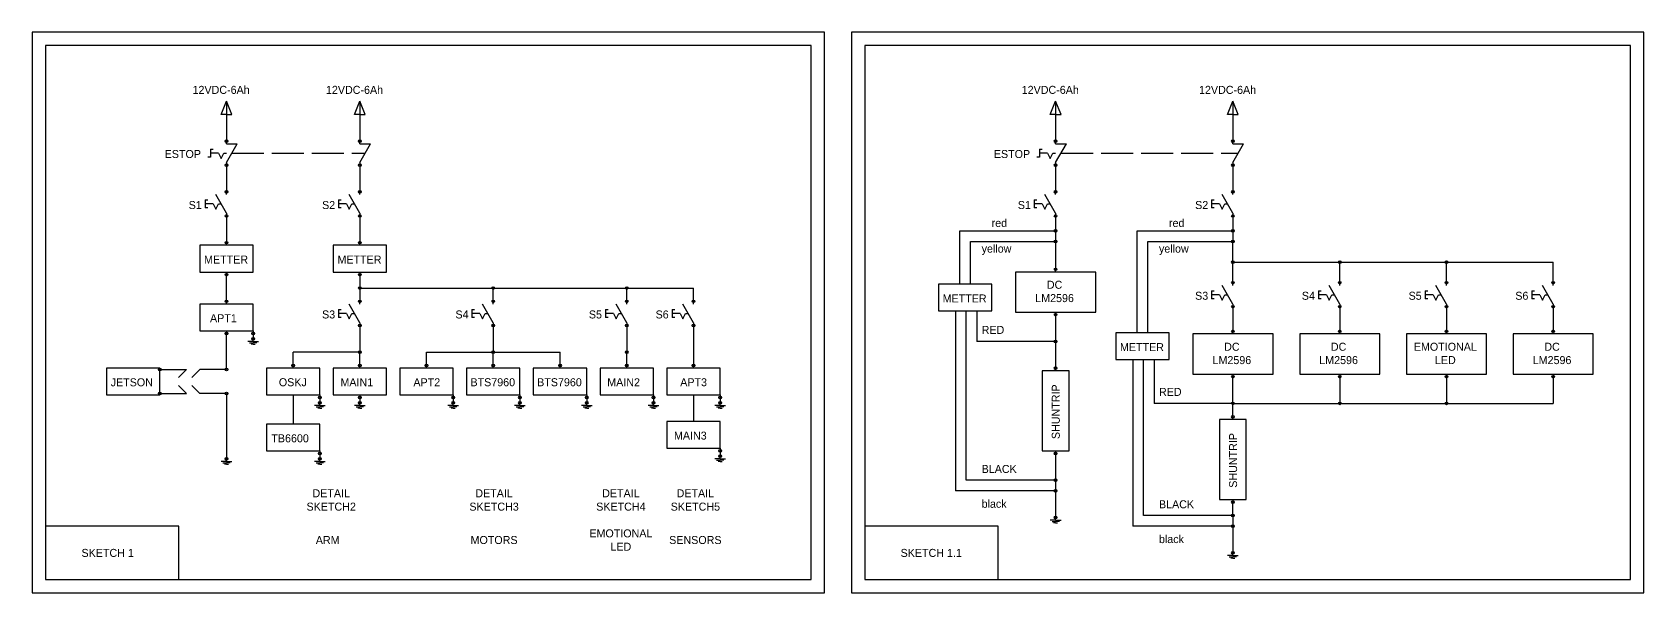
# Model space of a CAD drawing. Header units: inches. Extents: x 0 to 604, y -880 to 210.
# Drawn here: x 0 to 604, y 0 to 210 of the extents above; entities that cross this region are included whole.
import ezdxf

# ---------------------------------------------------------------- set-up
doc = ezdxf.new("R2010")
doc.units = ezdxf.units.IN
doc.header["$MEASUREMENT"] = 0
doc.linetypes.add('ACAD_ISO02W100', pattern=[15, 12, -3])

msp = doc.modelspace()

# ---------------------------------------------------------------- hatches: boundary and pattern name
h = msp.add_hatch(color=256)
h.paths.add_polyline_path([(383.58, 136.08, 0.414214), (383.08, 135.58, 0.414214), (383.58, 135.08)])
h.paths.add_polyline_path([(383.58, 136.08), (383.58, 135.58), (384.08, 135.58, 0.414214)])
h.paths.add_polyline_path([(384.08, 135.58), (383.58, 135.58), (383.58, 135.08, 0.414214)])
h = msp.add_hatch(color=256)
h.paths.add_polyline_path([(450.04, 136.08, 0.414214), (449.54, 135.58, 0.414214), (450.04, 135.08)])
h.paths.add_polyline_path([(450.04, 136.08), (450.04, 135.58), (450.54, 135.58, 0.414214)])
h.paths.add_polyline_path([(450.54, 135.58), (450.04, 135.58), (450.04, 135.08, 0.414214)])
h = msp.add_hatch(color=256)
h.paths.add_polyline_path([(383.58, 132.08, 0.414214), (383.08, 131.58, 0.414214), (383.58, 131.08)])
h.paths.add_polyline_path([(383.58, 132.08), (383.58, 131.58), (384.08, 131.58, 0.414214)])
h.paths.add_polyline_path([(384.08, 131.58), (383.58, 131.58), (383.58, 131.08, 0.414214)])
h = msp.add_hatch(color=256)
h.paths.add_polyline_path([(450.04, 132.08, 0.414214), (449.54, 131.58, 0.414214), (450.04, 131.08)])
h.paths.add_polyline_path([(450.04, 132.08), (450.04, 131.58), (450.54, 131.58, 0.414214)])
h.paths.add_polyline_path([(450.54, 131.58), (450.04, 131.58), (450.04, 131.08, 0.414214)])
h = msp.add_hatch(color=256)
h.paths.add_polyline_path([(450.04, 124.38, 0.414214), (449.54, 123.88, 0.414214), (450.04, 123.38)])
h.paths.add_polyline_path([(450.04, 124.38), (450.04, 123.88), (450.54, 123.88, 0.414214)])
h.paths.add_polyline_path([(450.54, 123.88), (450.04, 123.88), (450.04, 123.38, 0.414214)])
h = msp.add_hatch(color=256)
h.paths.add_polyline_path([(490.04, 124.38, 0.414214), (489.54, 123.88, 0.414214), (490.04, 123.38)])
h.paths.add_polyline_path([(490.04, 124.38), (490.04, 123.88), (490.54, 123.88, 0.414214)])
h.paths.add_polyline_path([(490.54, 123.88), (490.04, 123.88), (490.04, 123.38, 0.414214)])
h = msp.add_hatch(color=256)
h.paths.add_polyline_path([(530.04, 124.38, 0.414214), (529.54, 123.88, 0.414214), (530.04, 123.38)])
h.paths.add_polyline_path([(530.04, 124.38), (530.04, 123.88), (530.54, 123.88, 0.414214)])
h.paths.add_polyline_path([(530.54, 123.88), (530.04, 123.88), (530.04, 123.38, 0.414214)])
h = msp.add_hatch(color=256)
h.paths.add_polyline_path([(122.81, 114.67, 0.414214), (122.31, 114.17, 0.414214), (122.81, 113.67)])
h.paths.add_polyline_path([(122.81, 114.67), (122.81, 114.17), (123.31, 114.17, 0.414214)])
h.paths.add_polyline_path([(123.31, 114.17), (122.81, 114.17), (122.81, 113.67, 0.414214)])
h = msp.add_hatch(color=256)
h.paths.add_polyline_path([(172.81, 114.67, 0.414214), (172.31, 114.17, 0.414214), (172.81, 113.67)])
h.paths.add_polyline_path([(172.81, 114.67), (172.81, 114.17), (173.31, 114.17, 0.414214)])
h.paths.add_polyline_path([(173.31, 114.17), (172.81, 114.17), (172.81, 113.67, 0.414214)])
h = msp.add_hatch(color=256)
h.paths.add_polyline_path([(222.81, 114.67, 0.414214), (222.31, 114.17, 0.414214), (222.81, 113.67)])
h.paths.add_polyline_path([(222.81, 114.67), (222.81, 114.17), (223.31, 114.17, 0.414214)])
h.paths.add_polyline_path([(223.31, 114.17), (222.81, 114.17), (222.81, 113.67, 0.414214)])
h = msp.add_hatch(color=256)
h.paths.add_polyline_path([(122.81, 90.67, 0.414214), (122.31, 90.17, 0.414214), (122.81, 89.67)])
h.paths.add_polyline_path([(122.81, 90.67), (122.81, 90.17), (123.31, 90.17, 0.414214)])
h.paths.add_polyline_path([(123.31, 90.17), (122.81, 90.17), (122.81, 89.67, 0.414214)])
h = msp.add_hatch(color=256)
h.paths.add_polyline_path([(172.81, 90.67, 0.414214), (172.31, 90.17, 0.414214), (172.81, 89.67)])
h.paths.add_polyline_path([(172.81, 90.67), (172.81, 90.17), (173.31, 90.17, 0.414214)])
h.paths.add_polyline_path([(173.31, 90.17), (172.81, 90.17), (172.81, 89.67, 0.414214)])
h = msp.add_hatch(color=256)
h.paths.add_polyline_path([(222.81, 90.67, 0.414214), (222.31, 90.17, 0.414214), (222.81, 89.67)])
h.paths.add_polyline_path([(222.81, 90.67), (222.81, 90.17), (223.31, 90.17, 0.414214)])
h.paths.add_polyline_path([(223.31, 90.17), (222.81, 90.17), (222.81, 89.67, 0.414214)])
h = msp.add_hatch(color=256)
h.paths.add_polyline_path([(383.58, 94.67, 0.414214), (383.08, 94.17, 0.414214), (383.58, 93.67)])
h.paths.add_polyline_path([(383.58, 94.67), (383.58, 94.17), (384.08, 94.17, 0.414214)])
h.paths.add_polyline_path([(384.08, 94.17), (383.58, 94.17), (383.58, 93.67, 0.414214)])
h = msp.add_hatch(color=256)
h.paths.add_polyline_path([(490.04, 71.45, 0.414214), (489.54, 70.95, 0.414214), (490.04, 70.45)])
h.paths.add_polyline_path([(490.04, 71.45), (490.04, 70.95), (490.54, 70.95, 0.414214)])
h.paths.add_polyline_path([(490.54, 70.95), (490.04, 70.95), (490.04, 70.45, 0.414214)])
h = msp.add_hatch(color=256)
h.paths.add_polyline_path([(530.04, 71.45, 0.414214), (529.54, 70.95, 0.414214), (530.04, 70.45)])
h.paths.add_polyline_path([(530.04, 71.45), (530.04, 70.95), (530.54, 70.95, 0.414214)])
h.paths.add_polyline_path([(530.54, 70.95), (530.04, 70.95), (530.04, 70.45, 0.414214)])
h = msp.add_hatch(color=256)
h.paths.add_polyline_path([(383.58, 42.67, 0.414214), (383.08, 42.17, 0.414214), (383.58, 41.67)])
h.paths.add_polyline_path([(383.58, 42.67), (383.58, 42.17), (384.08, 42.17, 0.414214)])
h.paths.add_polyline_path([(384.08, 42.17), (383.58, 42.17), (383.58, 41.67, 0.414214)])
h = msp.add_hatch(color=256)
h.paths.add_polyline_path([(383.58, 38.67, 0.414214), (383.08, 38.17, 0.414214), (383.58, 37.67)])
h.paths.add_polyline_path([(383.58, 38.67), (383.58, 38.17), (384.08, 38.17, 0.414214)])
h.paths.add_polyline_path([(384.08, 38.17), (383.58, 38.17), (383.58, 37.67, 0.414214)])
h = msp.add_hatch(color=256)
h.paths.add_polyline_path([(450.04, 29.45, 0.414214), (449.54, 28.95, 0.414214), (450.04, 28.45)])
h.paths.add_polyline_path([(450.04, 29.45), (450.04, 28.95), (450.54, 28.95, 0.414214)])
h.paths.add_polyline_path([(450.54, 28.95), (450.04, 28.95), (450.04, 28.45, 0.414214)])
h = msp.add_hatch(color=256)
h.paths.add_polyline_path([(450.04, 25.45, 0.414214), (449.54, 24.95, 0.414214), (450.04, 24.45)])
h.paths.add_polyline_path([(450.04, 25.45), (450.04, 24.95), (450.54, 24.95, 0.414214)])
h.paths.add_polyline_path([(450.54, 24.95), (450.04, 24.95), (450.04, 24.45, 0.414214)])

# ---------------------------------------------------------------- linework, layer by layer
for p, q in [((70.81, 179.17), (72.81, 184.17)), ((72.81, 184.17), (72.81, 179.17)), ((74.81, 179.17), (72.81, 184.17)), ((120.81, 179.17), (122.81, 184.17)), ((122.81, 184.17), (122.81, 179.17)), ((124.81, 179.17), (122.81, 184.17)), ((381.58, 179.17), (383.58, 184.17)), ((383.58, 184.17), (383.58, 179.17)), ((385.58, 179.17), (383.58, 184.17)), ((448.04, 179.17), (450.04, 184.17)), ((450.04, 184.17), (450.04, 179.17)), ((452.04, 179.17), (450.04, 184.17)), ((72.81, 179.17), (70.81, 179.17)), ((72.81, 179.17), (74.81, 179.17)), ((72.81, 179.17), (72.81, 169.17)), ((122.81, 179.17), (120.81, 179.17)), ((122.81, 179.17), (124.81, 179.17)), ((122.81, 179.17), (122.81, 169.17)), ((383.58, 179.17), (381.58, 179.17)), ((383.58, 179.17), (385.58, 179.17)), ((383.58, 179.17), (383.58, 169.17)), ((450.04, 179.17), (448.04, 179.17)), ((450.04, 179.17), (452.04, 179.17)), ((450.04, 179.17), (450.04, 169.17)), ((72.81, 168.17), (72.81, 169.17)), ((122.81, 168.17), (122.81, 169.17)), ((383.58, 168.17), (383.58, 169.17)), ((450.04, 168.17), (450.04, 169.17)), ((66.81, 163.17), (65.81, 163.17)), ((66.81, 166.17), (66.81, 163.17)), ((66.81, 166.17), (67.81, 166.17)), ((69.81, 164.67), (66.81, 164.67)), ((69.81, 164.67), (70.81, 162.67)), ((70.81, 162.67), (71.81, 164.67)), ((71.81, 164.67), (72.81, 164.67)), ((72.81, 168.17), (76.81, 168.17)), ((72.81, 161.17), (76.81, 168.17)), ((122.81, 168.17), (126.81, 168.17)), ((122.81, 161.17), (126.81, 168.17)), ((377.58, 163.17), (376.58, 163.17)), ((377.58, 166.17), (377.58, 163.17)), ((377.58, 166.17), (378.58, 166.17)), ((380.58, 164.67), (377.58, 164.67)), ((380.58, 164.67), (381.58, 162.67)), ((381.58, 162.67), (382.58, 164.67)), ((382.58, 164.67), (383.58, 164.67)), ((383.58, 168.17), (387.58, 168.17)), ((383.58, 161.17), (387.58, 168.17)), ((450.04, 168.17), (454.04, 168.17)), ((450.04, 161.17), (454.04, 168.17)), ((72.81, 161.17), (72.81, 160.17)), ((72.81, 160.17), (72.81, 150.17)), ((122.81, 161.17), (122.81, 160.17)), ((122.81, 160.17), (122.81, 150.17)), ((383.58, 161.17), (383.58, 160.17)), ((383.58, 160.17), (383.58, 150.17)), ((450.04, 161.17), (450.04, 160.17)), ((450.04, 160.17), (450.04, 150.17)), ((64.81, 147.17), (64.81, 144.17)), ((64.81, 147.17), (65.81, 147.17)), ((67.81, 145.67), (64.81, 145.67)), ((67.81, 145.67), (68.81, 143.67)), ((72.81, 142.17), (68.81, 149.17)), ((68.81, 143.67), (69.81, 145.67)), ((69.81, 145.67), (70.81, 145.67)), ((72.81, 149.17), (72.81, 150.17)), ((114.81, 147.17), (114.81, 144.17)), ((114.81, 147.17), (115.81, 147.17)), ((117.81, 145.67), (114.81, 145.67)), ((117.81, 145.67), (118.81, 143.67)), ((122.81, 142.17), (118.81, 149.17)), ((118.81, 143.67), (119.81, 145.67)), ((119.81, 145.67), (120.81, 145.67)), ((122.81, 149.17), (122.81, 150.17)), ((375.58, 147.17), (375.58, 144.17)), ((375.58, 147.17), (376.58, 147.17)), ((378.58, 145.67), (375.58, 145.67)), ((378.58, 145.67), (379.58, 143.67)), ((383.58, 142.17), (379.58, 149.17)), ((379.58, 143.67), (380.58, 145.67)), ((380.58, 145.67), (381.58, 145.67)), ((383.58, 149.17), (383.58, 150.17)), ((442.04, 147.17), (442.04, 144.17)), ((442.04, 147.17), (443.04, 147.17)), ((445.04, 145.67), (442.04, 145.67)), ((445.04, 145.67), (446.04, 143.67)), ((450.04, 142.17), (446.04, 149.17)), ((446.04, 143.67), (447.04, 145.67)), ((447.04, 145.67), (448.04, 145.67)), ((450.04, 149.17), (450.04, 150.17)), ((65.81, 144.17), (64.81, 144.17)), ((72.81, 142.17), (72.81, 141.17)), ((72.81, 141.17), (72.81, 131.17)), ((115.81, 144.17), (114.81, 144.17)), ((122.81, 142.17), (122.81, 141.17)), ((122.81, 141.17), (122.81, 131.17)), ((376.58, 144.17), (375.58, 144.17)), ((383.58, 142.17), (383.58, 141.17)), ((383.58, 141.17), (383.58, 121.17)), ((443.04, 144.17), (442.04, 144.17)), ((450.04, 142.17), (450.04, 141.17)), ((450.04, 141.17), (450.04, 131.08)), ((347.64, 135.58), (384.08, 135.58)), ((347.64, 115.58), (347.64, 135.58)), ((414.09, 97.35), (414.09, 135.58)), ((414.09, 135.58), (450.54, 135.58)), ((72.81, 130.17), (72.81, 131.17)), ((122.81, 130.17), (122.81, 131.17)), ((351.64, 131.58), (384.08, 131.58)), ((351.64, 115.58), (351.64, 131.58)), ((418.09, 97.35), (418.09, 131.58)), ((418.09, 131.58), (450.54, 131.58)), ((450.04, 116.17), (450.04, 131.58)), ((383.58, 120.17), (383.58, 121.17)), ((450.04, 123.88), (570.04, 123.88)), ((490.04, 116.17), (490.04, 123.88)), ((530.04, 116.17), (530.04, 123.88)), ((570.04, 116.17), (570.04, 123.88)), ((72.81, 120.17), (72.81, 119.17)), ((72.81, 109.17), (72.81, 119.17)), ((122.81, 120.17), (122.81, 119.17)), ((122.81, 119.17), (122.81, 109.17)), ((351.64, 115.58), (347.64, 115.58)), ((450.04, 108.17), (446.04, 115.17)), ((450.04, 115.17), (450.04, 116.17)), ((490.04, 108.17), (486.04, 115.17)), ((490.04, 115.17), (490.04, 116.17)), ((530.04, 108.17), (526.04, 115.17)), ((530.04, 115.17), (530.04, 116.17)), ((570.04, 108.17), (566.04, 115.17)), ((570.04, 115.17), (570.04, 116.17)), ((72.81, 108.17), (72.81, 109.17)), ((122.81, 114.17), (247.81, 114.17)), ((122.81, 108.17), (122.81, 109.17)), ((172.81, 109.17), (172.81, 114.17)), ((172.81, 108.17), (172.81, 109.17)), ((222.81, 109.17), (222.81, 114.17)), ((222.81, 108.17), (222.81, 109.17)), ((247.81, 109.17), (247.81, 114.17)), ((247.81, 108.17), (247.81, 109.17)), ((442.04, 113.17), (442.04, 110.17)), ((442.04, 113.17), (443.04, 113.17)), ((445.04, 111.67), (442.04, 111.67)), ((443.04, 110.17), (442.04, 110.17)), ((445.04, 111.67), (446.04, 109.67)), ((446.04, 109.67), (447.04, 111.67)), ((447.04, 111.67), (448.04, 111.67)), ((482.04, 113.17), (482.04, 110.17)), ((482.04, 113.17), (483.04, 113.17)), ((485.04, 111.67), (482.04, 111.67)), ((483.04, 110.17), (482.04, 110.17)), ((485.04, 111.67), (486.04, 109.67)), ((486.04, 109.67), (487.04, 111.67)), ((487.04, 111.67), (488.04, 111.67)), ((522.04, 113.17), (522.04, 110.17)), ((522.04, 113.17), (523.04, 113.17)), ((525.04, 111.67), (522.04, 111.67)), ((523.04, 110.17), (522.04, 110.17)), ((525.04, 111.67), (526.04, 109.67)), ((526.04, 109.67), (527.04, 111.67)), ((527.04, 111.67), (528.04, 111.67)), ((562.04, 113.17), (562.04, 110.17)), ((562.04, 113.17), (563.04, 113.17)), ((565.04, 111.67), (562.04, 111.67)), ((563.04, 110.17), (562.04, 110.17)), ((565.04, 111.67), (566.04, 109.67)), ((566.04, 109.67), (567.04, 111.67)), ((567.04, 111.67), (568.04, 111.67)), ((114.81, 106.17), (114.81, 103.17)), ((114.81, 106.17), (115.81, 106.17)), ((117.81, 104.67), (114.81, 104.67)), ((115.81, 103.17), (114.81, 103.17)), ((117.81, 104.67), (118.81, 102.67)), ((122.81, 101.17), (118.81, 108.17)), ((118.81, 102.67), (119.81, 104.67)), ((119.81, 104.67), (120.81, 104.67)), ((164.81, 106.17), (164.81, 103.17)), ((164.81, 106.17), (165.81, 106.17)), ((167.81, 104.67), (164.81, 104.67)), ((165.81, 103.17), (164.81, 103.17)), ((167.81, 104.67), (168.81, 102.67)), ((172.81, 101.17), (168.81, 108.17)), ((168.81, 102.67), (169.81, 104.67)), ((169.81, 104.67), (170.81, 104.67)), ((214.81, 106.17), (214.81, 103.17)), ((214.81, 106.17), (215.81, 106.17)), ((217.81, 104.67), (214.81, 104.67)), ((215.81, 103.17), (214.81, 103.17)), ((217.81, 104.67), (218.81, 102.67)), ((222.81, 101.17), (218.81, 108.17)), ((218.81, 102.67), (219.81, 104.67)), ((219.81, 104.67), (220.81, 104.67)), ((239.81, 106.17), (239.81, 103.17)), ((239.81, 106.17), (240.81, 106.17)), ((242.81, 104.67), (239.81, 104.67)), ((240.81, 103.17), (239.81, 103.17)), ((242.81, 104.67), (243.81, 102.67)), ((247.81, 101.17), (243.81, 108.17)), ((243.81, 102.67), (244.81, 104.67)), ((244.81, 104.67), (245.81, 104.67)), ((345.99, 105.58), (345.99, 38.17)), ((349.99, 42.17), (349.99, 105.58)), ((353.99, 105.58), (353.99, 94.17)), ((368.58, 105.17), (398.58, 105.17)), ((383.58, 105.17), (383.58, 104.17)), ((383.58, 104.17), (383.58, 84.17)), ((450.04, 108.17), (450.04, 107.17)), ((450.04, 107.17), (450.04, 97.95)), ((490.04, 108.17), (490.04, 107.17)), ((490.04, 107.17), (490.04, 97.95)), ((530.04, 108.17), (530.04, 107.17)), ((530.04, 107.17), (530.04, 97.95)), ((570.04, 108.17), (570.04, 107.17)), ((570.04, 107.17), (570.04, 97.95)), ((72.81, 98.17), (72.81, 97.17)), ((72.81, 83.67), (72.81, 97.17)), ((82.81, 98.17), (82.81, 97.17)), ((82.81, 97.17), (82.81, 95.17)), ((122.81, 101.17), (122.81, 100.17)), ((122.81, 100.17), (122.81, 90.17)), ((172.81, 101.17), (172.81, 100.17)), ((172.81, 100.17), (172.81, 90.17)), ((222.81, 101.17), (222.81, 100.17)), ((222.81, 100.17), (222.81, 90.17)), ((247.81, 101.17), (247.81, 100.17)), ((247.81, 100.17), (247.81, 85.17)), ((418.09, 97.35), (414.09, 97.35)), ((450.04, 96.95), (450.04, 97.95)), ((490.04, 96.95), (490.04, 97.95)), ((530.04, 96.95), (530.04, 97.95)), ((570.04, 96.95), (570.04, 97.95)), ((82.81, 94.17), (80.81, 94.17)), ((81.44, 93.67), (82.81, 93.67)), ((82.81, 93.17), (82.06, 93.17)), ((82.81, 94.17), (82.81, 95.17)), ((82.81, 94.17), (84.81, 94.17)), ((84.19, 93.67), (82.81, 93.67)), ((82.81, 93.17), (83.56, 93.17)), ((383.58, 94.17), (353.99, 94.17)), ((97.81, 85.17), (97.81, 90.17)), ((122.81, 90.17), (97.81, 90.17)), ((97.81, 84.17), (97.81, 85.17)), ((122.81, 85.17), (122.81, 90.17)), ((122.81, 84.17), (122.81, 85.17)), ((147.81, 85.17), (147.81, 90.17)), ((147.81, 90.17), (197.81, 90.17)), ((147.81, 84.17), (147.81, 85.17)), ((172.81, 85.17), (172.81, 90.17)), ((172.81, 84.17), (172.81, 85.17)), ((197.81, 85.17), (197.81, 90.17)), ((197.81, 84.17), (197.81, 85.17)), ((222.81, 85.17), (222.81, 90.17)), ((222.81, 84.17), (222.81, 85.17)), ((247.81, 84.17), (247.81, 85.17)), ((412.45, 87.35), (412.45, 24.95)), ((416.45, 28.95), (416.45, 87.35)), ((420.45, 87.35), (420.45, 70.95)), ((47.81, 83.67), (57.81, 83.67)), ((54.81, 80.67), (57.81, 83.67)), ((59.81, 80.67), (62.81, 83.67)), ((72.81, 83.67), (62.81, 83.67)), ((383.58, 83.17), (383.58, 84.17)), ((435.04, 81.95), (465.04, 81.95)), ((450.04, 81.95), (450.04, 80.95)), ((450.04, 65.95), (450.04, 80.95)), ((475.04, 81.95), (505.04, 81.95)), ((490.04, 81.95), (490.04, 80.95)), ((490.04, 80.95), (490.04, 70.95)), ((515.04, 81.95), (545.04, 81.95)), ((530.04, 81.95), (530.04, 80.95)), ((530.04, 80.95), (530.04, 70.95)), ((555.04, 81.95), (585.04, 81.95)), ((570.04, 81.95), (570.04, 80.95)), ((570.04, 80.95), (570.04, 70.95)), ((47.81, 74.67), (57.81, 74.67)), ((54.81, 77.67), (57.81, 74.67)), ((59.81, 77.67), (62.81, 74.67)), ((72.81, 74.67), (62.81, 74.67)), ((72.81, 74.67), (72.81, 50.17)), ((97.81, 74.17), (97.81, 63.17)), ((107.81, 74.17), (107.81, 73.17)), ((107.81, 73.17), (107.81, 71.17)), ((122.81, 74.17), (122.81, 73.17)), ((122.81, 73.17), (122.81, 71.17)), ((157.81, 74.17), (157.81, 73.17)), ((157.81, 73.17), (157.81, 71.17)), ((182.81, 74.17), (182.81, 73.17)), ((182.81, 73.17), (182.81, 71.17)), ((207.81, 74.17), (207.81, 73.17)), ((207.81, 73.17), (207.81, 71.17)), ((232.81, 74.17), (232.81, 73.17)), ((232.81, 73.17), (232.81, 71.17)), ((247.81, 74.17), (247.81, 64.17)), ((257.81, 74.17), (257.81, 73.17)), ((257.81, 73.17), (257.81, 71.17)), ((107.81, 70.17), (105.81, 70.17)), ((106.44, 69.67), (107.81, 69.67)), ((107.81, 69.17), (107.06, 69.17)), ((107.81, 70.17), (107.81, 71.17)), ((107.81, 70.17), (109.81, 70.17)), ((109.19, 69.67), (107.81, 69.67)), ((107.81, 69.17), (108.56, 69.17)), ((122.81, 70.17), (120.81, 70.17)), ((121.44, 69.67), (122.81, 69.67)), ((122.81, 69.17), (122.06, 69.17)), ((122.81, 70.17), (122.81, 71.17)), ((122.81, 70.17), (124.81, 70.17)), ((124.19, 69.67), (122.81, 69.67)), ((122.81, 69.17), (123.56, 69.17)), ((157.81, 70.17), (155.81, 70.17)), ((156.44, 69.67), (157.81, 69.67)), ((157.81, 69.17), (157.06, 69.17)), ((157.81, 70.17), (157.81, 71.17)), ((157.81, 70.17), (159.81, 70.17)), ((159.19, 69.67), (157.81, 69.67)), ((157.81, 69.17), (158.56, 69.17)), ((182.81, 70.17), (180.81, 70.17)), ((181.44, 69.67), (182.81, 69.67)), ((182.81, 69.17), (182.06, 69.17)), ((182.81, 70.17), (182.81, 71.17)), ((182.81, 70.17), (184.81, 70.17)), ((184.19, 69.67), (182.81, 69.67)), ((182.81, 69.17), (183.56, 69.17)), ((207.81, 70.17), (205.81, 70.17)), ((206.44, 69.67), (207.81, 69.67)), ((207.81, 69.17), (207.06, 69.17)), ((207.81, 70.17), (207.81, 71.17)), ((207.81, 70.17), (209.81, 70.17)), ((209.19, 69.67), (207.81, 69.67)), ((207.81, 69.17), (208.56, 69.17)), ((232.81, 70.17), (230.81, 70.17)), ((231.44, 69.67), (232.81, 69.67)), ((232.81, 69.17), (232.06, 69.17)), ((232.81, 70.17), (232.81, 71.17)), ((232.81, 70.17), (234.81, 70.17)), ((234.19, 69.67), (232.81, 69.67)), ((232.81, 69.17), (233.56, 69.17)), ((257.81, 70.17), (255.81, 70.17)), ((256.44, 69.67), (257.81, 69.67)), ((257.81, 69.17), (257.06, 69.17)), ((257.81, 70.17), (257.81, 71.17)), ((257.81, 70.17), (259.81, 70.17)), ((259.19, 69.67), (257.81, 69.67)), ((257.81, 69.17), (258.56, 69.17)), ((450.04, 70.95), (420.45, 70.95)), ((450.04, 70.95), (570.04, 70.95)), ((450.04, 64.95), (450.04, 65.95)), ((72.81, 49.17), (70.81, 49.17)), ((71.44, 48.67), (72.81, 48.67)), ((72.81, 49.17), (72.81, 50.17)), ((72.81, 49.17), (74.81, 49.17)), ((74.19, 48.67), (72.81, 48.67)), ((107.81, 49.17), (105.81, 49.17)), ((106.44, 48.67), (107.81, 48.67)), ((107.81, 53.17), (107.81, 52.17)), ((107.81, 52.17), (107.81, 50.17)), ((107.81, 49.17), (107.81, 50.17)), ((107.81, 49.17), (109.81, 49.17)), ((109.19, 48.67), (107.81, 48.67)), ((257.81, 50.17), (255.81, 50.17)), ((256.44, 49.67), (257.81, 49.67)), ((257.81, 49.17), (257.06, 49.17)), ((257.81, 54.17), (257.81, 53.17)), ((257.81, 53.17), (257.81, 51.17)), ((257.81, 50.17), (257.81, 51.17)), ((257.81, 50.17), (259.81, 50.17)), ((259.19, 49.67), (257.81, 49.67)), ((257.81, 49.17), (258.56, 49.17)), ((383.58, 53.17), (383.58, 52.17)), ((383.58, 52.17), (383.58, 42.17)), ((72.81, 48.17), (72.06, 48.17)), ((72.81, 48.17), (73.56, 48.17)), ((107.81, 48.17), (107.06, 48.17)), ((107.81, 48.17), (108.56, 48.17)), ((383.58, 38.17), (345.99, 38.17)), ((383.58, 42.17), (349.99, 42.17)), ((383.58, 42.17), (383.58, 28.17)), ((450.04, 34.95), (450.04, 33.95)), ((450.04, 28.95), (450.04, 33.95)), ((383.58, 27.17), (381.58, 27.17)), ((382.21, 26.67), (383.58, 26.67)), ((383.58, 26.17), (382.83, 26.17)), ((383.58, 27.17), (383.58, 28.17)), ((383.58, 27.17), (385.58, 27.17)), ((384.96, 26.67), (383.58, 26.67)), ((383.58, 26.17), (384.33, 26.17)), ((450.04, 24.95), (412.45, 24.95)), ((450.04, 28.95), (416.45, 28.95)), ((450.04, 28.95), (450.04, 14.95)), ((450.04, 13.95), (448.04, 13.95)), ((448.66, 13.45), (450.04, 13.45)), ((450.04, 12.95), (449.29, 12.95)), ((450.04, 13.95), (450.04, 14.95)), ((450.04, 13.95), (452.04, 13.95)), ((451.41, 13.45), (450.04, 13.45)), ((450.04, 12.95), (450.79, 12.95))]:
    msp.add_line(p, q)
at = {"linetype": 'ACAD_ISO02W100'}
for p, q in [((74.81, 164.67), (124.81, 164.67)), ((385.58, 164.67), (452.04, 164.67))]:
    msp.add_line(p, q, dxfattribs=at)
for points in [[(0, 0), (297, 0), (297, 210), (0, 210)], [(307, 0), (604, 0), (604, 210), (307, 210)], [(5, 5), (292, 5), (292, 205), (5, 205)], [(312, 5), (599, 5), (599, 205), (312, 205)], [(62.81, 120.17), (82.81, 120.17), (82.81, 130.17), (62.81, 130.17)], [(112.81, 120.17), (132.81, 120.17), (132.81, 130.17), (112.81, 130.17)], [(339.64, 105.58), (359.64, 105.58), (359.64, 115.58), (339.64, 115.58)], [(62.81, 98.17), (82.81, 98.17), (82.81, 108.17), (62.81, 108.17)], [(406.09, 87.35), (426.09, 87.35), (426.09, 97.35), (406.09, 97.35)], [(27.81, 74.17), (47.81, 74.17), (47.81, 84.17), (27.81, 84.17)], [(87.81, 74.17), (107.81, 74.17), (107.81, 84.17), (87.81, 84.17)], [(112.81, 74.17), (132.81, 74.17), (132.81, 84.17), (112.81, 84.17)], [(137.81, 74.17), (157.81, 74.17), (157.81, 84.17), (137.81, 84.17)], [(162.81, 74.17), (182.81, 74.17), (182.81, 84.17), (162.81, 84.17)], [(187.81, 74.17), (207.81, 74.17), (207.81, 84.17), (187.81, 84.17)], [(212.81, 74.17), (232.81, 74.17), (232.81, 84.17), (212.81, 84.17)], [(237.81, 74.17), (257.81, 74.17), (257.81, 84.17), (237.81, 84.17)], [(388.58, 53.17), (388.58, 83.17), (378.58, 83.17), (378.58, 53.17)], [(87.81, 53.17), (107.81, 53.17), (107.81, 63.17), (87.81, 63.17)], [(237.81, 54.17), (257.81, 54.17), (257.81, 64.17), (237.81, 64.17)], [(455.04, 34.95), (455.04, 64.95), (445.04, 64.95), (445.04, 34.95)], [(5, 5), (55, 5), (55, 25), (5, 25)], [(312, 5), (362, 5), (362, 25), (312, 25)]]:
    msp.add_lwpolyline(points, close=True)
for points in [[(398.58, 105.17), (398.58, 120.17), (368.58, 120.17), (368.58, 105.17)], [(465.04, 81.95), (465.04, 96.95), (435.04, 96.95), (435.04, 81.95)], [(505.04, 81.95), (505.04, 96.95), (475.04, 96.95), (475.04, 81.95)], [(545.04, 81.95), (545.04, 96.95), (515.04, 96.95), (515.04, 81.95)], [(585.04, 81.95), (585.04, 96.95), (555.04, 96.95), (555.04, 81.95)]]:
    msp.add_lwpolyline(points)
for centre in [(72.81, 169.17), (122.81, 169.17), (383.58, 169.17), (450.04, 169.17), (72.81, 160.17), (122.81, 160.17), (383.58, 160.17), (450.04, 160.17), (72.81, 150.17), (122.81, 150.17), (383.58, 150.17), (450.04, 150.17), (72.81, 141.17), (122.81, 141.17), (383.58, 141.17), (450.04, 141.17), (383.58, 135.58), (450.04, 135.58), (72.81, 131.17), (122.81, 131.17), (383.58, 131.58), (450.04, 131.58), (383.58, 121.17), (450.04, 123.88), (490.04, 123.88), (530.04, 123.88), (72.81, 119.17), (122.81, 119.17), (450.04, 116.17), (490.04, 116.17), (530.04, 116.17), (570.04, 116.17), (72.81, 109.17), (122.81, 114.17), (122.81, 109.17), (172.81, 114.17), (172.81, 109.17), (222.81, 114.17), (222.81, 109.17), (247.81, 109.17), (383.58, 104.17), (450.04, 107.17), (490.04, 107.17), (530.04, 107.17), (570.04, 107.17), (72.81, 97.17), (82.81, 97.17), (122.81, 100.17), (172.81, 100.17), (222.81, 100.17), (247.81, 100.17), (450.04, 97.95), (490.04, 97.95), (530.04, 97.95), (570.04, 97.95), (82.81, 95.17), (122.81, 90.17), (172.81, 90.17), (222.81, 90.17), (383.58, 94.17), (97.81, 85.17), (122.81, 85.17), (147.81, 85.17), (172.81, 85.17), (197.81, 85.17), (222.81, 85.17), (247.81, 85.17), (383.58, 84.17), (47.81, 83.67), (72.81, 83.67), (450.04, 80.95), (490.04, 80.95), (530.04, 80.95), (570.04, 80.95), (47.81, 74.67), (72.81, 74.67), (107.81, 73.17), (122.81, 73.17), (157.81, 73.17), (182.81, 73.17), (207.81, 73.17), (232.81, 73.17), (257.81, 73.17), (107.81, 71.17), (122.81, 71.17), (157.81, 71.17), (182.81, 71.17), (207.81, 71.17), (232.81, 71.17), (257.81, 71.17), (450.04, 70.95), (450.04, 65.95), (490.04, 70.95), (530.04, 70.95), (72.81, 50.17), (107.81, 52.17), (107.81, 50.17), (257.81, 53.17), (257.81, 51.17), (383.58, 52.17), (383.58, 42.17), (383.58, 38.17), (450.04, 33.95), (383.58, 28.17), (450.04, 28.95), (450.04, 24.95), (450.04, 14.95)]:
    msp.add_circle(centre, 0.5)

# ---------------------------------------------------------------- texts
at = {"char_height": 3}
for s, insert, width, attachment_point in [('12VDC-6Ah', (60.09, 189.91), 14.4965, 1), ('12VDC-6Ah', (110.09, 189.91), 14.4965, 1), ('12VDC-6Ah', (370.85, 189.91), 14.4965, 1), ('12VDC-6Ah', (437.31, 189.91), 14.4965, 1), ('ESTOP', (49.64, 165.88), 14.4965, 1), ('ESTOP', (360.41, 165.88), 14.4965, 1), ('S1', (58.63, 146.77), 14.4965, 1), ('S2', (108.63, 146.77), 14.4965, 1), ('S1', (369.4, 146.77), 14.4965, 1), ('S2', (435.85, 146.77), 14.4965, 1), ('red', (359.59, 140.04), 14.4965, 1), ('red', (426.05, 140.04), 14.4965, 1), ('yellow', (355.84, 130.43), 14.4965, 1), ('yellow', (422.3, 130.43), 14.4965, 1), ('METTER', (64.4, 126.35), 14.4965, 1), ('METTER', (114.4, 126.35), 14.4965, 1), ('DC LM2596', (383.17, 116.9), 14.4965, 2), ('METTER', (341.22, 111.75), 14.4965, 1), ('S3', (435.85, 112.77), 14.4965, 1), ('S4', (475.85, 112.77), 14.4965, 1), ('S5', (515.85, 112.77), 14.4965, 1), ('S6', (555.85, 112.77), 14.4965, 1), ('APT1', (71.65, 104.35), 14.4965, 2), ('S3', (108.63, 105.77), 14.4965, 1), ('S4', (158.63, 105.77), 14.4965, 1), ('S5', (208.63, 105.77), 14.4965, 1), ('S6', (233.63, 105.77), 14.4965, 1), ('RED', (355.84, 99.98), 14.4965, 1), ('METTER', (407.68, 93.52), 14.4965, 1), ('DC LM2596', (449.63, 93.67), 14.4965, 2), ('DC LM2596', (489.63, 93.67), 14.4965, 2), ('EMOTIONAL^JLED', (529.63, 93.67), 14.4965, 2), ('DC LM2596', (569.63, 93.67), 14.4965, 2), ('JETSON', (29.4, 80.35), 14.4965, 1), ('OSKJ', (97.67, 78.85), 14.4965, 5), ('MAIN1', (121.65, 78.85), 14.4965, 5), ('APT2', (147.88, 78.85), 14.4965, 5), ('BTS7960', (172.61, 78.85), 14.4965, 5), ('BTS7960', (197.61, 78.85), 14.4965, 5), ('MAIN2', (221.65, 78.85), 14.4965, 5), ('MAIN2', (221.65, 78.85), 14.4965, 5), ('APT3', (247.88, 78.85), 14.4965, 5), ('RED', (422.3, 76.76), 14.4965, 1), ('MAIN3', (246.65, 58.85), 14.4965, 5), ('TB6600', (96.65, 57.85), 14.4965, 5), ('BLACK', (355.84, 47.88), 14.4965, 1), ('DETAIL SKETCH2', (112.06, 34.75), 14.4965, 5), ('DETAIL SKETCH3', (173.09, 34.75), 14.4965, 5), ('DETAIL SKETCH4', (220.63, 34.75), 14.4965, 5), ('DETAIL SKETCH5', (248.54, 34.75), 14.4965, 5), ('black', (355.84, 34.84), 14.4965, 1), ('BLACK', (422.3, 34.65), 14.4965, 1), ('ARM', (110.74, 19.75), 14.4965, 5), ('MOTORS', (173.09, 19.75), 14.4965, 5), ('EMOTIONAL LED', (220.63, 19.75), 14.4965, 5), ('SENSORS', (248.54, 19.75), 14.4965, 5), ('black', (422.3, 21.61), 14.4965, 1), ('SKETCH 1', (18.47, 16.43), 22.0319, 1), ('SKETCH 1.1', (325.47, 16.43), 29.3131, 1)]:
    msp.add_mtext(s, dxfattribs=dict(at, insert=insert, width=width, attachment_point=attachment_point))
at = {"char_height": 3, "width": 14.4965, "attachment_point": 1, "rotation": 90}
for insert in [(382.12, 57.57), (448.57, 39.34)]:
    msp.add_mtext('SHUNTRIP', dxfattribs=dict(at, insert=insert))

doc.saveas('drawing.dxf')
